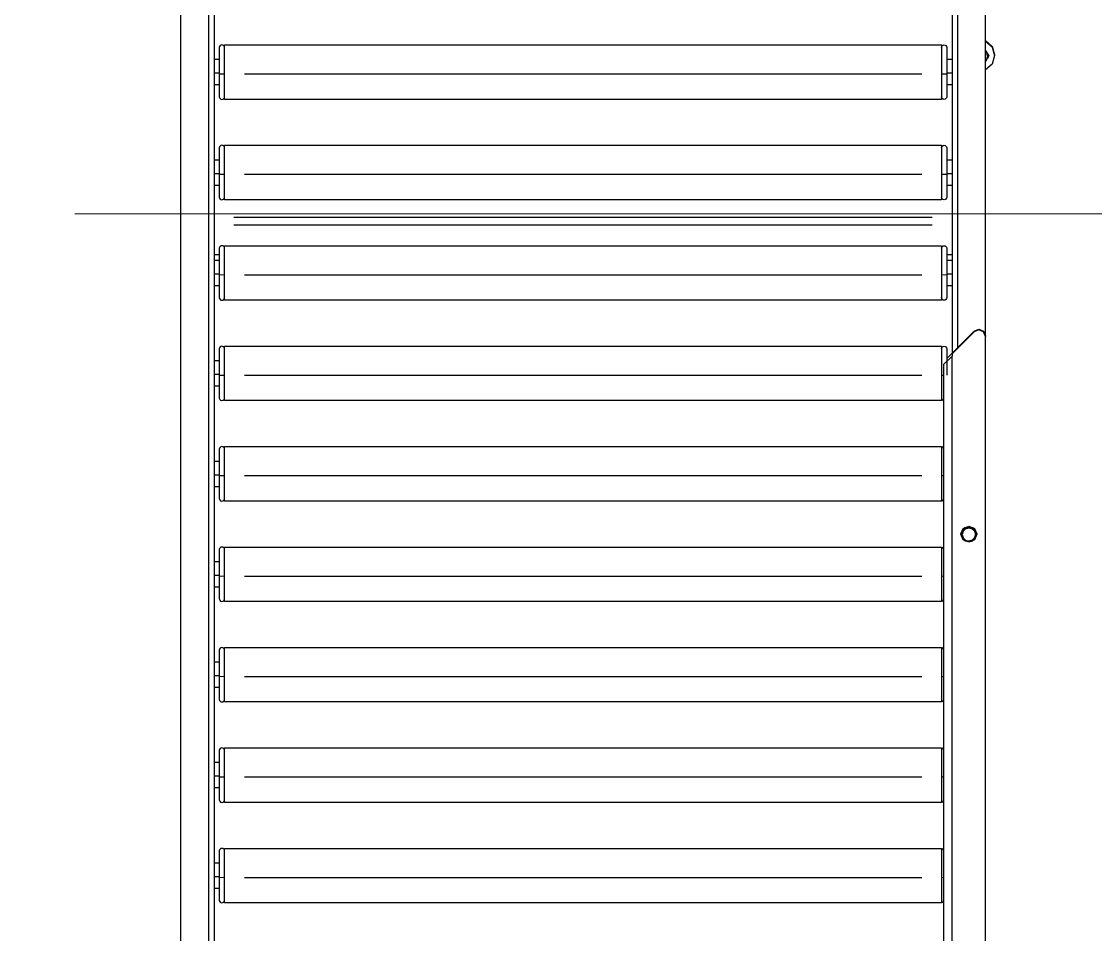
# Model space of a CAD drawing. Header units: millimetres. Extents: x -187347 to 135007, y -6415 to 292048.
# Drawn here: x -50632 to -49818, y 25509 to 26201 of the extents above; entities that cross this region are included whole.
import ezdxf

# ---------------------------------------------------------------- set-up
doc = ezdxf.new("R2010")
doc.units = ezdxf.units.MM
doc.header["$LTSCALE"] = 100
doc.linetypes.add('Z_LINE-CNTR', pattern=[17, 12, -2, 1, -2])
doc.layers.add('Layout CAT2', color=6, linetype='Continuous')
doc.layers.add('S-GRID', color=7, linetype='Continuous', lineweight=5)

msp = doc.modelspace()

# ---------------------------------------------------------------- linework, layer by layer
at = {"layer": 'Layout CAT2', "elevation": -3.45}
for points in [[(-50511.33, 26883.88), (-50511.33, 25690.26)], [(-50490.1, 26883.88), (-50490.1, 25852.29)], [(-49901.72, 25962.64), (-49901.72, 26883.88), (-49922.96, 26883.88), (-49925.91, 26883.96), (-49927.12, 26884.15), (-49927.12, 26850.75)], [(-49922.96, 26883.88), (-49922.96, 25953.52)], [(-50485.93, 26233.13), (-50485.93, 26166.41)], [(-49927.12, 26233.13), (-49927.12, 26166.41)], [(-49901.72, 26186.17), (-49896.7, 26181.75), (-49894.82, 26175.33), (-49894.82, 26175.2)], [(-49901.72, 26186.04), (-49896.7, 26181.62), (-49894.82, 26175.2)], [(-49901.72, 26185.83), (-49896.7, 26181.41), (-49894.82, 26174.99)], [(-49901.72, 26185.7), (-49896.7, 26181.28), (-49894.82, 26174.86), (-49896.7, 26168.44), (-49901.72, 26164.03)], [(-49901.72, 26178.67), (-49901.67, 26178.57), (-49901.44, 26178.16), (-49901.19, 26177.75), (-49901.14, 26177.65), (-49901.08, 26177.54), (-49901.01, 26177.44), (-49900.96, 26177.33), (-49900.84, 26177.13), (-49900.72, 26176.93), (-49900.48, 26176.52), (-49900.25, 26176.12), (-49899.78, 26175.32), (-49899.32, 26174.54), (-49899.32, 26174.84), (-49901.19, 26178.08), (-49901.72, 26179)], [(-49901.72, 26178.53), (-49901.45, 26178.15), (-49901.19, 26177.75), (-49900.33, 26174.5), (-49901.19, 26171.26), (-49901.45, 26170.86), (-49901.72, 26170.48)], [(-49899.32, 26174.54), (-49899.78, 26173.73), (-49900.25, 26172.91), (-49900.49, 26172.5), (-49900.72, 26172.09), (-49900.96, 26171.68), (-49901.19, 26171.26), (-49901.26, 26171.16), (-49901.32, 26171.05), (-49901.37, 26170.95), (-49901.44, 26170.85), (-49901.55, 26170.65), (-49901.68, 26170.44), (-49901.72, 26170.35)], [(-49901.41, 26178.46), (-49901.19, 26178.11), (-49901, 26177.74)], [(-49894.82, 26175), (-49894.82, 26174.86)], [(-50485.93, 26172.05), (-50481.96, 26172.05)], [(-50485.93, 26166.43), (-50485.93, 26164.12), (-50485.93, 26161.7), (-50485.93, 26159.31), (-50485.93, 26157.12)], [(-49931.09, 26172.05), (-49927.12, 26172.05)], [(-49927.12, 26166.43), (-49927.12, 26164.12), (-49927.12, 26161.7), (-49927.12, 26159.31), (-49927.12, 26157.12)], [(-50485.93, 26161.7), (-50481.96, 26161.7)], [(-50485.93, 26157.09), (-50485.93, 26090.37)], [(-50481.96, 26161.12), (-50479.98, 26160.98), (-50477.99, 26161.12)], [(-50462.99, 26160.98), (-49950.07, 26160.98)], [(-49935.06, 26161.12), (-49933.08, 26160.98), (-49931.09, 26161.12)], [(-49931.09, 26161.7), (-49927.12, 26161.7)], [(-49927.12, 26157.09), (-49927.12, 26090.37)], [(-50481.96, 26152.61), (-50485.93, 26152.61)], [(-49927.12, 26152.61), (-49931.09, 26152.61)], [(-50485.93, 26096.01), (-50481.96, 26096.01)], [(-49931.09, 26096.01), (-49927.12, 26096.01)], [(-50485.93, 26090.39), (-50485.93, 26088.08), (-50485.93, 26085.66), (-50485.93, 26083.27), (-50485.93, 26081.08)], [(-50485.93, 26085.66), (-50481.96, 26085.66)], [(-50481.96, 26085.07), (-50479.98, 26084.95), (-50477.99, 26085.07)], [(-50462.99, 26084.95), (-49950.07, 26084.95)], [(-49935.06, 26085.07), (-49933.08, 26084.95), (-49931.09, 26085.07)], [(-49931.09, 26085.66), (-49927.12, 26085.66)], [(-49927.12, 26090.39), (-49927.12, 26088.08), (-49927.12, 26085.66), (-49927.12, 26083.27), (-49927.12, 26081.08)], [(-50485.93, 26081.05), (-50485.93, 26014.33)], [(-50481.96, 26076.56), (-50485.93, 26076.56)], [(-49927.12, 26076.56), (-49931.09, 26076.56)], [(-49927.12, 26081.05), (-49927.12, 26014.33)], [(-50470.94, 26052.53), (-49942.13, 26052.53)], [(-50470.94, 26046.64), (-49942.13, 26046.64)], [(-50485.93, 26024.27), (-50481.96, 26024.27)], [(-50485.93, 26019.97), (-50481.96, 26019.97)], [(-49931.1, 26024.27), (-49927.12, 26024.27)], [(-49931.09, 26019.97), (-49927.12, 26019.97)], [(-50485.93, 26014.35), (-50485.93, 26012.04), (-50485.93, 26009.62), (-50485.93, 26007.23), (-50485.93, 26005.04)], [(-49927.12, 26014.35), (-49927.12, 26012.04), (-49927.12, 26009.62), (-49927.12, 26007.23), (-49927.12, 26005.04)], [(-50485.93, 26009.62), (-50481.96, 26009.62)], [(-50485.93, 26005), (-50485.93, 25938.29)], [(-50481.96, 26009.04), (-50479.98, 26008.9), (-50477.99, 26009.04)], [(-50462.99, 26008.9), (-49950.07, 26008.9)], [(-49935.06, 26009.04), (-49933.08, 26008.9), (-49931.09, 26009.04)], [(-49931.09, 26009.62), (-49927.12, 26009.62)], [(-49927.12, 26005), (-49927.12, 25949.34)], [(-50481.96, 26000.53), (-50485.93, 26000.53)], [(-49927.12, 26000.53), (-49931.09, 26000.53)], [(-49927.12, 24478.87), (-49910.26, 24462.04), (-49906.72, 24460.57), (-49903.19, 24462.04), (-49901.72, 24465.56), (-49901.72, 25962.27), (-49903.19, 25965.79), (-49906.72, 25967.25), (-49910.26, 25965.79), (-49927.12, 25948.96), (-49927.12, 25947.31), (-49933.47, 25940.97), (-49933.47, 24483.55), (-49927.12, 24477.21), (-49927.12, 25947.31)], [(-49931.09, 25945.42), (-49910.26, 25966.2), (-49906.72, 25967.67), (-49903.19, 25966.2), (-49901.72, 25962.68), (-49901.72, 25962.27)], [(-49910.26, 25966.2), (-49910.26, 25965.79)], [(-50485.93, 25943.93), (-50481.96, 25943.93)], [(-50485.93, 25938.31), (-50485.93, 25936), (-50485.93, 25933.58), (-50485.93, 25931.19), (-50485.93, 25929)], [(-50485.93, 25933.58), (-50481.96, 25933.58)], [(-50481.96, 25932.99), (-50479.98, 25932.87), (-50477.99, 25932.99)], [(-50462.99, 25932.87), (-49950.07, 25932.87)], [(-49935.06, 25932.99), (-49934.62, 25932.91), (-49933.47, 25932.87)], [(-50485.93, 25928.96), (-50485.93, 25862.24)], [(-50481.96, 25924.48), (-50485.93, 25924.48)], [(-50477.99, 25852.29), (-50477.99, 25854.54), (-50477.99, 25856.82), (-50477.99, 25865.13), (-50477.99, 25872.28), (-50477.99, 25877.1), (-50477.99, 25878.81), (-49935.06, 25878.81), (-49935.06, 25877.1), (-49935.06, 25872.28), (-49935.06, 25865.13), (-49935.06, 25856.82), (-49935.06, 25847.08), (-49935.06, 25840.08), (-49935.06, 25837.53), (-50416.83, 25837.53)], [(-50485.93, 25867.89), (-50481.96, 25867.89)], [(-50485.93, 25867.89), (-50481.96, 25867.89)], [(-50485.93, 25862.27), (-50485.93, 25859.96), (-50485.93, 25857.54), (-50485.93, 25855.15), (-50485.93, 25852.96)], [(-50485.93, 25862.26), (-50485.93, 25859.96), (-50485.93, 25857.53), (-50485.93, 25855.15), (-50485.93, 25852.96)], [(-50485.93, 25857.54), (-50481.96, 25857.54)], [(-50485.93, 25857.53), (-50481.96, 25857.53)], [(-50481.96, 25856.96), (-50479.98, 25856.82), (-50477.99, 25856.96)], [(-50481.96, 25856.95), (-50479.98, 25856.82), (-50477.99, 25856.95)], [(-50462.99, 25856.82), (-49950.07, 25856.82)], [(-50462.99, 25856.82), (-49950.07, 25856.82)], [(-49935.06, 25856.96), (-49934.62, 25856.87), (-49933.47, 25856.83)], [(-50490.1, 25852.29), (-50490.1, 24366.19)], [(-50485.93, 25852.96), (-50485.93, 25852.29)], [(-50485.93, 25852.33), (-50485.93, 25634.12)], [(-50481.96, 25848.44), (-50485.93, 25848.44)], [(-49920.42, 25812.55), (-49920.42, 25812.65), (-49918.67, 25816.89), (-49914.42, 25818.64), (-49910.19, 25816.89), (-49908.43, 25812.65), (-49908.43, 25812.55)], [(-49918.79, 25809.86), (-49918.97, 25810.16), (-49919.14, 25810.47), (-49919.32, 25810.78), (-49919.5, 25811.09), (-49919.67, 25811.39), (-49919.85, 25811.7), (-49919.94, 25811.86), (-49920.03, 25812.01), (-49920.11, 25812.16), (-49920.2, 25812.32), (-49920.03, 25812.61), (-49919.85, 25812.9), (-49919.68, 25813.19), (-49919.5, 25813.5), (-49919.41, 25813.65), (-49919.33, 25813.8), (-49919.28, 25813.88), (-49919.24, 25813.95), (-49919.19, 25814.03), (-49919.15, 25814.1), (-49918.97, 25814.41), (-49918.79, 25814.72), (-49918.72, 25814.85), (-49916.93, 25816.61), (-49914.5, 25817.28)], [(-49914.36, 25817.28), (-49914.5, 25817.28), (-49914.85, 25817.28), (-49915.21, 25817.28), (-49915.39, 25817.28), (-49915.56, 25817.28), (-49915.65, 25817.28), (-49915.74, 25817.28), (-49915.83, 25817.28), (-49915.92, 25817.28), (-49916.27, 25817.29), (-49916.62, 25817.3), (-49916.97, 25817.3), (-49917.31, 25817.31), (-49917.31, 25817.5), (-49911.54, 25817.5)], [(-49911.54, 25817.31), (-49911.88, 25817.3), (-49912.23, 25817.3), (-49912.32, 25817.3), (-49912.41, 25817.29), (-49912.5, 25817.29), (-49912.58, 25817.29), (-49912.76, 25817.28), (-49912.94, 25817.28), (-49913.29, 25817.28), (-49913.65, 25817.28), (-49914, 25817.28), (-49914.36, 25817.28), (-49911.93, 25816.61), (-49910.13, 25814.85)], [(-49910.06, 25814.72), (-49909.42, 25812.29), (-49910.06, 25809.86), (-49910.13, 25809.73), (-49911.93, 25807.97), (-49914.36, 25807.3), (-49914.5, 25807.3), (-49914.85, 25807.3), (-49915.21, 25807.3), (-49915.56, 25807.3), (-49915.91, 25807.3), (-49916.09, 25807.31), (-49916.27, 25807.31), (-49916.36, 25807.31), (-49916.45, 25807.31), (-49916.53, 25807.31), (-49916.62, 25807.31), (-49916.97, 25807.32), (-49917.31, 25807.33), (-49917.48, 25807.62), (-49917.66, 25807.91), (-49917.83, 25808.21), (-49918.01, 25808.51), (-49918.1, 25808.66), (-49918.19, 25808.81), (-49918.23, 25808.89), (-49918.27, 25808.97), (-49918.32, 25809.04), (-49918.36, 25809.12), (-49918.54, 25809.43), (-49918.72, 25809.73)], [(-50416.83, 25802.77), (-49935.06, 25802.77), (-49935.06, 25801.07), (-49935.06, 25796.24), (-49935.06, 25789.08), (-49935.06, 25780.79), (-49935.06, 25771.05), (-49935.06, 25764.04), (-49935.06, 25761.49), (-50416.83, 25761.49)], [(-50485.93, 25791.85), (-50481.96, 25791.85)], [(-50485.93, 25786.23), (-50485.93, 25783.92), (-50485.93, 25781.5), (-50485.93, 25779.12), (-50485.93, 25776.92)], [(-50485.93, 25781.5), (-50481.96, 25781.5)], [(-50481.96, 25780.91), (-50479.98, 25780.79), (-50477.99, 25780.91)], [(-50462.99, 25780.79), (-49950.07, 25780.79)], [(-50416.83, 25780.79), (-49950.07, 25780.79)], [(-49935.06, 25780.91), (-49934.62, 25780.84), (-49933.47, 25780.79)], [(-50481.96, 25772.41), (-50485.93, 25772.41)], [(-50416.83, 25726.73), (-49935.06, 25726.73), (-49935.06, 25725.02), (-49935.06, 25720.2), (-49935.06, 25713.05), (-49935.06, 25704.75), (-49935.06, 25695), (-49935.06, 25688), (-49935.06, 25685.45), (-50477.99, 25685.45), (-50477.99, 25686.7), (-50477.99, 25690.29)], [(-50485.93, 25715.81), (-50481.96, 25715.81)], [(-50485.93, 25710.19), (-50485.93, 25707.88), (-50485.93, 25705.45), (-50485.93, 25703.07), (-50485.93, 25700.88)], [(-50485.93, 25705.45), (-50481.96, 25705.45)], [(-50481.96, 25704.87), (-50479.98, 25704.75), (-50477.99, 25704.87)], [(-50462.99, 25704.75), (-49950.07, 25704.75)], [(-50416.83, 25704.75), (-49950.07, 25704.75)], [(-49935.06, 25704.88), (-49934.62, 25704.79), (-49933.47, 25704.75)], [(-50481.96, 25696.36), (-50485.93, 25696.36)], [(-50511.33, 25690.26), (-50511.33, 25431.33)], [(-50485.93, 25639.77), (-50481.96, 25639.77)], [(-50485.93, 25634.15), (-50485.93, 25631.84), (-50485.93, 25629.42), (-50485.93, 25627.04), (-50485.93, 25624.84)], [(-50485.93, 25629.42), (-50481.96, 25629.42)], [(-50481.96, 25628.84), (-50479.98, 25628.71), (-50477.99, 25628.84)], [(-50462.99, 25628.71), (-49950.07, 25628.71)], [(-49935.06, 25628.84), (-49934.62, 25628.76), (-49933.47, 25628.71)], [(-50485.93, 25624.87), (-50485.93, 25558.11), (-50485.93, 25555.8), (-50485.93, 25553.38), (-50485.93, 25550.99), (-50485.93, 25548.8)], [(-50481.96, 25620.33), (-50485.93, 25620.33)], [(-50485.93, 25563.74), (-50481.96, 25563.74)], [(-50485.93, 25553.38), (-50481.96, 25553.38)], [(-50485.93, 25548.83), (-50485.93, 25482.07), (-50485.93, 25479.76), (-50485.93, 25477.34), (-50485.93, 25474.96), (-50485.93, 25472.76)], [(-50481.96, 25552.8), (-50479.98, 25552.67), (-50477.99, 25552.8)], [(-50462.99, 25552.67), (-49950.07, 25552.67)], [(-49935.06, 25552.8), (-49934.62, 25552.71), (-49933.47, 25552.67)], [(-50481.96, 25544.29), (-50485.93, 25544.29)]]:
    msp.add_lwpolyline(points, dxfattribs=at)
for points in [[(-50477.99, 26180.98, 0.999635), (-50481.96, 26180.98), (-50481.96, 26179.44), (-50481.96, 26175.08), (-50481.96, 26168.61), (-50481.96, 26161.12), (-50481.96, 26152.31), (-50481.96, 26145.98), (-50481.96, 26143.67, 0.999635), (-50477.99, 26143.67)], [(-49935.06, 26180.98, -0.999635), (-49931.09, 26180.98), (-49931.09, 26179.44), (-49931.09, 26175.08), (-49931.09, 26168.61), (-49931.09, 26161.12), (-49931.09, 26152.31), (-49931.09, 26145.98), (-49931.09, 26143.67, -0.999635), (-49935.06, 26143.67)], [(-50477.99, 26104.94, 0.999635), (-50481.96, 26104.94), (-50481.96, 26103.4), (-50481.96, 26099.04), (-50481.96, 26092.58), (-50481.96, 26085.07), (-50481.96, 26076.27), (-50481.96, 26069.93), (-50481.96, 26067.64, 0.999635), (-50477.99, 26067.64)], [(-49935.06, 26104.94, -0.999635), (-49931.09, 26104.94), (-49931.09, 26103.4), (-49931.09, 26099.04), (-49931.09, 26092.58), (-49931.09, 26085.07), (-49931.09, 26076.27), (-49931.09, 26069.93), (-49931.09, 26067.64, -0.999635), (-49935.06, 26067.64)], [(-50477.99, 26028.9, 0.999635), (-50481.96, 26028.9), (-50481.96, 26027.36), (-50481.96, 26023), (-50481.96, 26016.53), (-50481.96, 26009.04), (-50481.96, 26000.23), (-50481.96, 25993.9), (-50481.96, 25991.59, 0.999635), (-50477.99, 25991.59)], [(-49935.06, 26028.9, -0.999635), (-49931.09, 26028.9), (-49931.09, 26027.36), (-49931.09, 26023), (-49931.09, 26016.53), (-49931.09, 26009.04), (-49931.09, 26000.23), (-49931.09, 25993.9), (-49931.09, 25991.59, -0.999635), (-49935.06, 25991.59)], [(-50477.99, 25952.86, 0.999635), (-50481.96, 25952.86), (-50481.96, 25951.32), (-50481.96, 25946.96), (-50481.96, 25940.5), (-50481.96, 25932.99), (-50481.96, 25924.19), (-50481.96, 25917.85), (-50481.96, 25915.56, 1.001344), (-50477.99, 25915.56)], [(-49935.06, 25952.86, -0.999635), (-49931.09, 25952.86), (-49931.09, 25951.32), (-49931.09, 25946.96), (-49931.09, 25940.5), (-49931.09, 25932.99)], [(-50477.99, 25876.82, 0.999635), (-50481.96, 25876.82), (-50481.96, 25875.28), (-50481.96, 25870.92), (-50481.96, 25864.46), (-50481.96, 25856.96), (-50481.96, 25854.6), (-50481.96, 25852.29)], [(-50477.99, 25876.82, 0.999635), (-50481.96, 25876.82), (-50481.96, 25875.28), (-50481.96, 25870.92), (-50481.96, 25864.46), (-50481.96, 25856.95), (-50481.96, 25848.15), (-50481.96, 25841.81), (-50481.96, 25839.52, 1.001344), (-50477.99, 25839.52)], [(-49920.2, 25812.32), (-49920.2, 25812.51), (-49917.31, 25817.5, -0.001546), (-49918.79, 25814.72), (-49919.42, 25812.29), (-49918.79, 25809.86), (-49918.72, 25809.73), (-49916.93, 25807.97), (-49914.36, 25807.3), (-49914, 25807.3), (-49913.65, 25807.3), (-49913.47, 25807.3), (-49913.29, 25807.3), (-49913.2, 25807.3), (-49913.11, 25807.3), (-49913.02, 25807.3), (-49912.93, 25807.31), (-49912.58, 25807.31), (-49912.23, 25807.31), (-49911.88, 25807.32), (-49911.54, 25807.33, 0.002305), (-49910.06, 25809.86), (-49909.88, 25810.16), (-49909.7, 25810.47), (-49909.66, 25810.55), (-49909.61, 25810.63), (-49909.57, 25810.71), (-49909.52, 25810.79), (-49909.43, 25810.94), (-49909.35, 25811.1), (-49909.17, 25811.41), (-49908.99, 25811.71), (-49908.83, 25812.01), (-49908.65, 25812.32)], [(-50477.99, 25800.78, 0.999635), (-50481.96, 25800.78), (-50481.96, 25799.25), (-50481.96, 25794.88), (-50481.96, 25788.42), (-50481.96, 25780.91), (-50481.96, 25772.11), (-50481.96, 25765.77), (-50481.96, 25763.48, 1.001344), (-50477.99, 25763.48)], [(-50477.99, 25724.74, 0.999635), (-50481.96, 25724.74), (-50481.96, 25723.2), (-50481.96, 25718.84), (-50481.96, 25712.38), (-50481.96, 25704.87), (-50481.96, 25696.07), (-50481.96, 25689.73), (-50481.96, 25687.44, 1.001344), (-50477.99, 25687.44)], [(-50481.96, 25690.29), (-50481.96, 25688.17), (-50481.96, 25687.44, 0.999635), (-50477.99, 25687.44)], [(-50477.99, 25648.71, 0.999635), (-50481.96, 25648.71), (-50481.96, 25647.17), (-50481.96, 25642.81), (-50481.96, 25636.34), (-50481.96, 25628.84), (-50481.96, 25620.03), (-50481.96, 25613.7), (-50481.96, 25611.4, 1.001344), (-50477.99, 25611.4)], [(-50477.99, 25572.66, 0.999635), (-50481.96, 25572.66), (-50481.96, 25571.12), (-50481.96, 25566.76), (-50481.96, 25560.3), (-50481.96, 25552.8), (-50481.96, 25543.99), (-50481.96, 25537.66), (-50481.96, 25535.36, 0.999635), (-50477.99, 25535.36)]]:
    msp.add_lwpolyline(points, format="xyb", dxfattribs=at)
for points in [[(-50477.99, 26141.69), (-50477.99, 26144.23), (-50477.99, 26151.24), (-50477.99, 26160.98), (-50477.99, 26169.29), (-50477.99, 26176.44), (-50477.99, 26181.26), (-50477.99, 26182.97), (-49935.06, 26182.97), (-49935.06, 26181.26), (-49935.06, 26176.44), (-49935.06, 26169.29), (-49935.06, 26160.98), (-49935.06, 26151.24), (-49935.06, 26144.23), (-49935.06, 26141.69)], [(-50477.99, 26065.65), (-50477.99, 26068.2), (-50477.99, 26075.2), (-50477.99, 26084.95), (-50477.99, 26093.24), (-50477.99, 26100.4), (-50477.99, 26105.22), (-50477.99, 26106.93), (-49935.06, 26106.93), (-49935.06, 26105.22), (-49935.06, 26100.4), (-49935.06, 26093.24), (-49935.06, 26084.95), (-49935.06, 26075.2), (-49935.06, 26068.2), (-49935.06, 26065.65)], [(-50477.99, 25989.61), (-50477.99, 25992.16), (-50477.99, 25999.16), (-50477.99, 26008.9), (-50477.99, 26017.21), (-50477.99, 26024.36), (-50477.99, 26029.18), (-50477.99, 26030.89), (-49935.06, 26030.89), (-49935.06, 26029.18), (-49935.06, 26024.36), (-49935.06, 26017.21), (-49935.06, 26008.9), (-49935.06, 25999.16), (-49935.06, 25992.16), (-49935.06, 25989.61)], [(-50477.99, 25913.57), (-50477.99, 25916.12), (-50477.99, 25923.12), (-50477.99, 25932.87), (-50477.99, 25941.16), (-50477.99, 25948.32), (-50477.99, 25953.14), (-50477.99, 25954.85), (-49935.06, 25954.85), (-49935.06, 25953.14), (-49935.06, 25948.32), (-49935.06, 25941.16), (-49935.06, 25932.87), (-49935.06, 25923.12), (-49935.06, 25916.12), (-49935.06, 25913.57)], [(-50477.99, 25837.53), (-50477.99, 25840.08), (-50477.99, 25847.08), (-50477.99, 25856.82), (-50477.99, 25865.12), (-50477.99, 25872.28), (-50477.99, 25877.1), (-50477.99, 25878.81), (-49935.06, 25878.81), (-49935.06, 25877.1), (-49935.06, 25872.28), (-49935.06, 25865.12), (-49935.06, 25856.82), (-49935.06, 25847.08), (-49935.06, 25840.08), (-49935.06, 25837.53)], [(-49914.42, 25818.53), (-49910.19, 25816.78), (-49908.43, 25812.55), (-49910.19, 25808.32), (-49914.42, 25806.56), (-49918.67, 25808.32), (-49920.42, 25812.55), (-49918.67, 25816.78)], [(-49910.06, 25814.72), (-49910.13, 25814.85), (-49910.31, 25815.15), (-49910.49, 25815.46), (-49910.53, 25815.54), (-49910.58, 25815.62), (-49910.62, 25815.7), (-49910.67, 25815.78), (-49910.76, 25815.93), (-49910.85, 25816.08), (-49911.02, 25816.4), (-49911.2, 25816.7), (-49911.37, 25817), (-49911.54, 25817.31), (-49911.54, 25817.5), (-49908.65, 25812.51), (-49908.65, 25812.32), (-49908.74, 25812.46), (-49908.83, 25812.61), (-49908.92, 25812.76), (-49909, 25812.91), (-49909.17, 25813.2), (-49909.35, 25813.51), (-49909.53, 25813.81), (-49909.7, 25814.11), (-49909.88, 25814.42)], [(-50477.99, 25761.49), (-50477.99, 25764.04), (-50477.99, 25771.05), (-50477.99, 25780.79), (-50477.99, 25789.08), (-50477.99, 25796.24), (-50477.99, 25801.07), (-50477.99, 25802.77), (-49935.06, 25802.77), (-49935.06, 25801.07), (-49935.06, 25796.24), (-49935.06, 25789.08), (-49935.06, 25780.79), (-49935.06, 25771.05), (-49935.06, 25764.04), (-49935.06, 25761.49)], [(-50477.99, 25685.45), (-50477.99, 25688), (-50477.99, 25695), (-50477.99, 25704.75), (-50477.99, 25713.04), (-50477.99, 25720.2), (-50477.99, 25725.02), (-50477.99, 25726.73), (-49935.06, 25726.73), (-49935.06, 25725.02), (-49935.06, 25720.2), (-49935.06, 25713.04), (-49935.06, 25704.75), (-49935.06, 25695), (-49935.06, 25688), (-49935.06, 25685.45)], [(-50477.99, 25609.41), (-50477.99, 25611.96), (-50477.99, 25618.97), (-50477.99, 25628.71), (-50477.99, 25637.01), (-50477.99, 25644.16), (-50477.99, 25648.99), (-50477.99, 25650.69), (-49935.06, 25650.69), (-49935.06, 25648.99), (-49935.06, 25644.16), (-49935.06, 25637.01), (-49935.06, 25628.71), (-49935.06, 25618.97), (-49935.06, 25611.96), (-49935.06, 25609.41)], [(-50477.99, 25533.37), (-50477.99, 25535.92), (-50477.99, 25542.92), (-50477.99, 25552.67), (-50477.99, 25560.97), (-50477.99, 25568.12), (-50477.99, 25572.94), (-50477.99, 25574.65), (-49935.06, 25574.65), (-49935.06, 25572.94), (-49935.06, 25568.12), (-49935.06, 25560.97), (-49935.06, 25552.67), (-49935.06, 25542.92), (-49935.06, 25535.92), (-49935.06, 25533.37)]]:
    msp.add_lwpolyline(points, close=True, dxfattribs=at)
at = {"layer": 'Layout CAT2'}
for centre, radius, start, end in [((-49933.08, 25915.55, -3.45), 1.98, 179.895, 258.48004), ((-49933.07, 25876.82, -3.45), 1.99, 101.62143, 180.00354), ((-49933.08, 25839.51, -3.45), 1.98, 179.91207, 258.61572), ((-49933.08, 25800.78, -3.45), 1.98, 101.486, 179.98621), ((-49933.08, 25763.47, -3.45), 1.98, 179.895, 258.48004), ((-49933.07, 25724.74, -3.45), 1.99, 101.62143, 180.00354), ((-49933.08, 25687.43, -3.45), 1.98, 179.91207, 258.61572), ((-49933.08, 25648.71, -3.45), 1.98, 101.486, 179.98621), ((-49933.08, 25611.4, -3.45), 1.98, 179.895, 258.48004), ((-49933.07, 25572.66, -3.45), 1.99, 101.62143, 180.00354), ((-49933.08, 25535.35, -3.45), 1.98, 179.91207, 258.61572)]:
    msp.add_arc(centre, radius, start, end, dxfattribs=at)
at = {"layer": 'S-GRID', "color": 152, "linetype": 'Z_LINE-CNTR'}
msp.add_line((-89691.4, 26055), (-18063.96, 26055), dxfattribs=at)

doc.saveas('drawing.dxf')
